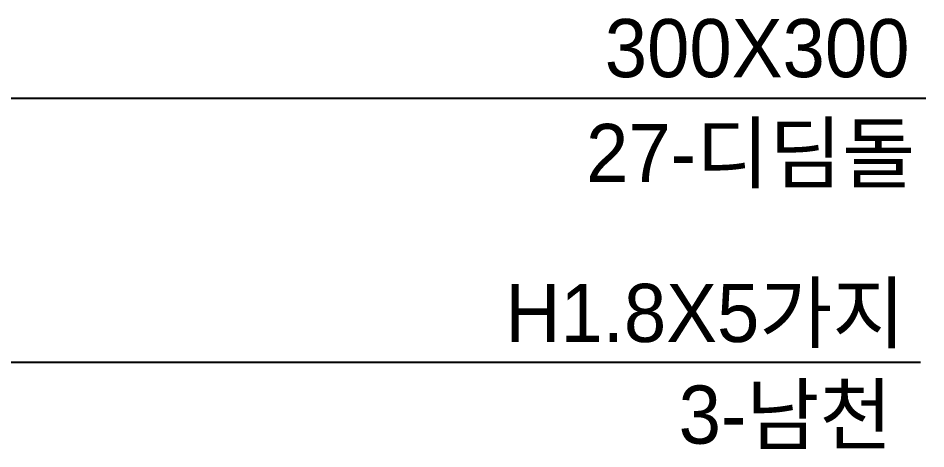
# Model space of a CAD drawing. Header units: inches. Extents: x 58 to 28157, y 27 to 25596.
# Drawn here: x 21476 to 24206, y 15714 to 17010 of the extents above; entities that cross this region are included whole.
import ezdxf
from ezdxf.enums import TextEntityAlignment as Align

# ---------------------------------------------------------------- set-up
doc = ezdxf.new("R2010")
doc.units = ezdxf.units.IN
doc.header["$MEASUREMENT"] = 0
for name, color, linetype in [('00-DIM', 1, 'Continuous'), ('DIM', 8, 'Continuous'), ('PLANT-01-SYMBOLS', 3, 'Continuous'), ('PLANT-05-INCHUL-TEXT', 7, 'Continuous')]:
    doc.layers.add(name, color=color, linetype=linetype)
doc.styles.add('GHS', font='Dotum.ttf')
doc.styles.add('돋음', font='Dotum.ttf')
doc.dimstyles.new('small', dxfattribs={"dimscale": 1200, "dimtxt": 3, "dimasz": 2, "dimexe": 0, "dimexo": 0, "dimgap": 1, "dimtad": 1, "dimdec": 0, "dimrnd": 0.25, "dimzin": 12, "dimdsep": 46, "dimlunit": 6, "dimtxsty": '돋음', "dimblk": 'DOTSMALL', "dimcen": 5, "dimclrd": 1, "dimclre": 1, "dimclrt": 256, "dimazin": 0, "dimtfac": 1, "dimtdec": 0, "dimtmove": 0, "dimatfit": 2, "dimldrblk": 'DATUMFILLED', "dimfxl": 0, "dimtolj": 1, "dimtzin": 0, "dimarcsym": 0})

# ---------------------------------------------------------------- blocks, each defined once
blk = doc.blocks.new('_DOTSMALL')
at = {"color": 0, "linetype": 'ByBlock', "const_width": 0.5}
blk.add_lwpolyline([(-0.0625, 0, 1), (0.0625, 0, 1)], format="xyb", close=True, dxfattribs=at)
blk = doc.blocks.new('DOT')
at = {"layer": 'DIM', "color": 0, "linetype": 'ByBlock'}
blk.add_line((-0.5, 0), (-1, 0), dxfattribs=at)
at = {"layer": 'DIM', "color": 0, "linetype": 'ByBlock', "const_width": 0.5}
blk.add_lwpolyline([(-0.25, 0, 1), (0.25, 0, 1)], format="xyb", close=True, dxfattribs=at)

msp = doc.modelspace()

# ---------------------------------------------------------------- texts
at = {"layer": 'PLANT-05-INCHUL-TEXT', "style": 'GHS'}
for s, p in [('300X300', (24157, 16919.6)), ('27-디딤돌', (24173.7, 16604)), ('H1.8X5가지', (24144.5, 16123)), ('3-남천', (24105.4, 15817.1))]:
    msp.add_text(s, height=175, dxfattribs=at).set_placement(p, align=Align.MIDDLE_RIGHT)

# ---------------------------------------------------------------- leaders
at = {"layer": '00-DIM', "color": 1}
msp.add_leader([(18509, 16769.5), (24206.1, 16769.5)], dimstyle='small', override={"dimscale": 50, "dimasz": 1, "dimexe": 2.5, "dimexo": 2, "dimtxsty": 'GHS', "dimcen": 1, "dimclrt": 7, "dimtofl": 0, "dimldrblk": 'Dot'}, dxfattribs=at)
at = {"layer": 'PLANT-01-SYMBOLS', "color": 1}
msp.add_leader([(19423.9, 15974.5), (24190.3, 15974.5)], dimstyle='small', override={"dimscale": 50, "dimasz": 1, "dimexe": 2.5, "dimexo": 2, "dimrnd": 1, "dimtxsty": 'GHS', "dimcen": 1, "dimclrt": 7, "dimtofl": 0, "dimldrblk": 'Dot'}, dxfattribs=at)

doc.saveas('drawing.dxf')
